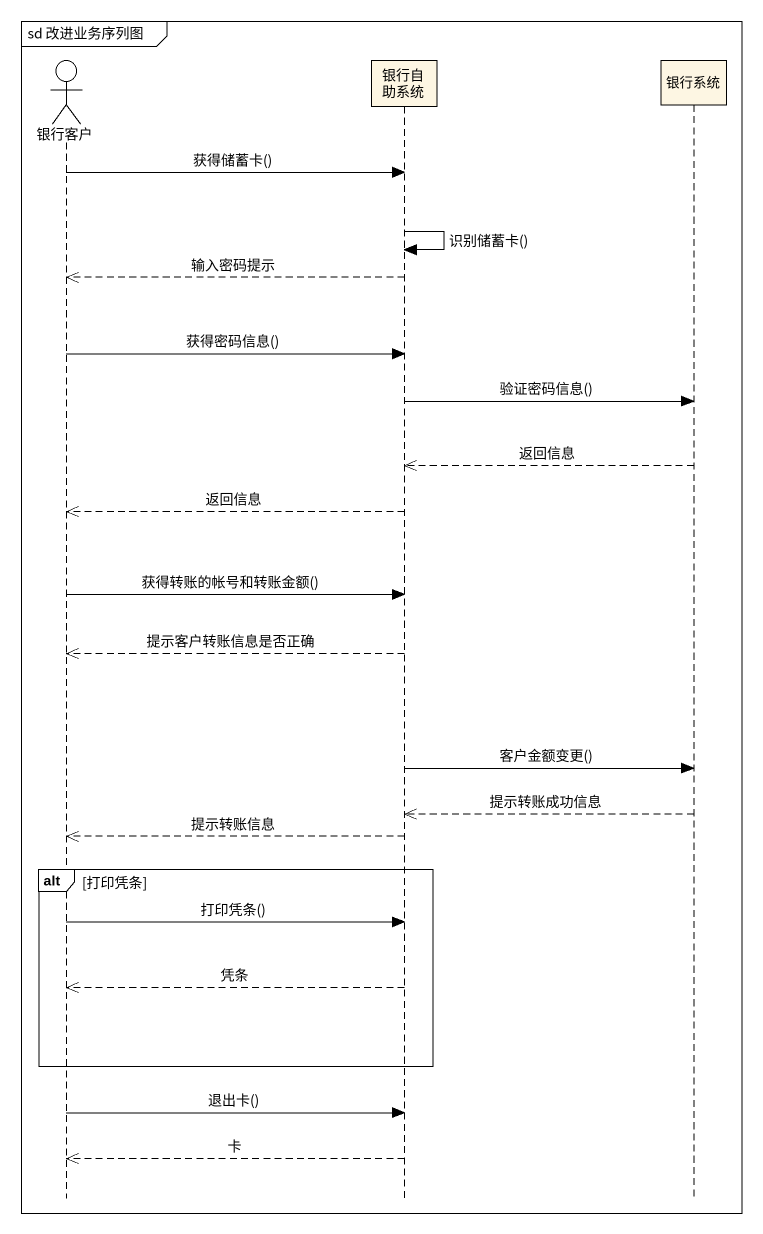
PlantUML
@startuml
mainframe sd 改进业务序列图
hide footbox
actor 银行客户
participant 银行自助系统
participant 银行系统

银行客户 -> 银行自助系统 : 获得储蓄卡()
银行自助系统 -> 银行自助系统 : 识别储蓄卡()
银行自助系统 -->> 银行客户 : 输入密码提示
银行客户 -> 银行自助系统 : 获得密码信息()
银行自助系统 -> 银行系统 : 验证密码信息()
银行系统 -->> 银行自助系统 : 返回信息
银行自助系统 -->> 银行客户 : 返回信息
银行客户 -> 银行自助系统 : 获得转账的帐号和转账金额()
银行自助系统 -->> 银行客户 : 提示客户转账信息是否正确
银行自助系统 -> 银行系统 : 客户金额变更()
银行系统 -->> 银行自助系统 : 提示转账成功信息
银行自助系统 -->> 银行客户 : 提示转账信息
alt 打印凭条
  银行客户 -> 银行自助系统 : 打印凭条()
  银行自助系统 -->> 银行客户 : 凭条
end
银行客户 -> 银行自助系统 : 退出卡()
银行自助系统 -->> 银行客户 : 卡
@enduml
